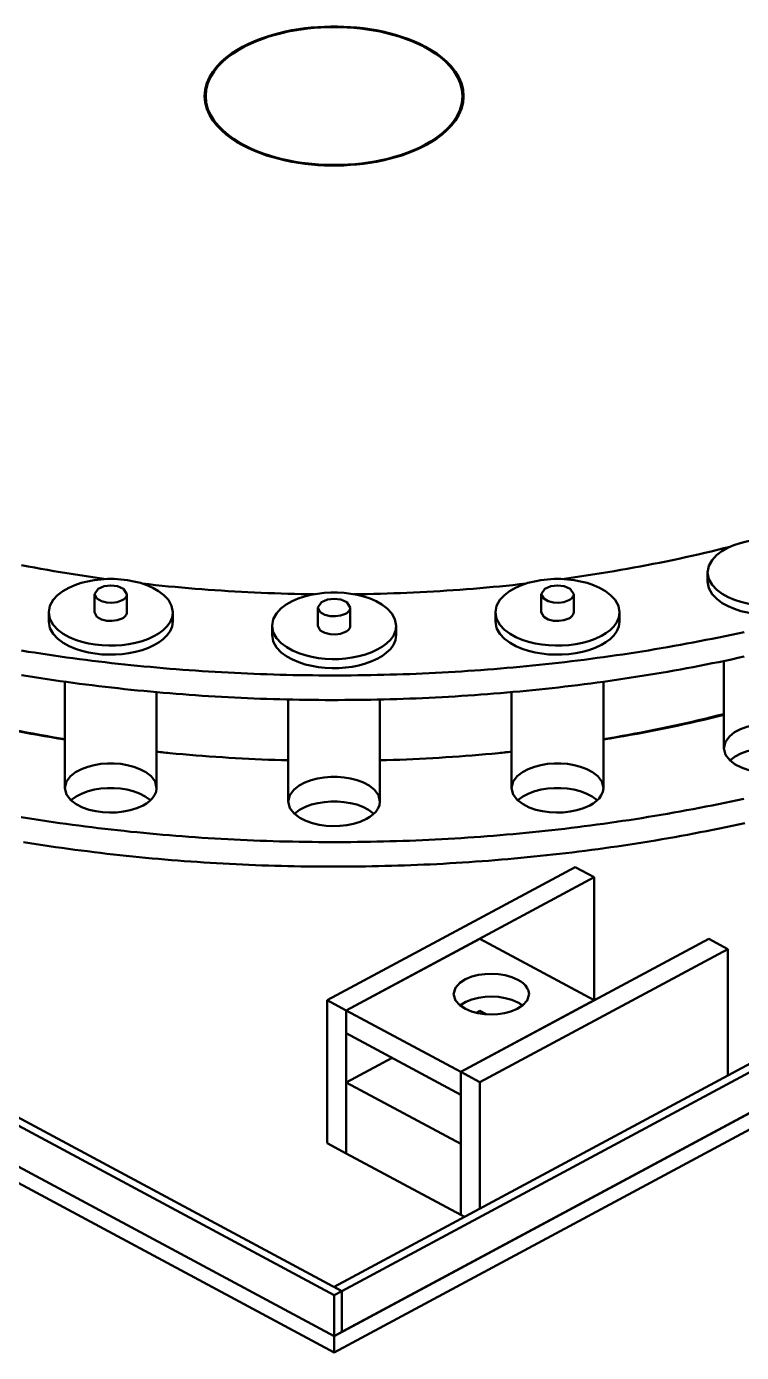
# Model space of a CAD drawing. Header units: millimetres. Extents: x 0 to 841, y 0 to 594.
# Drawn here: x 460.31 to 482.83, y 284.09 to 325.86 of the extents above; entities that cross this region are included whole.
import ezdxf

# ---------------------------------------------------------------- set-up
doc = ezdxf.new("R2010")
doc.units = ezdxf.units.MM
doc.layers.add('VIS', color=7, linetype='CONTINUOUS', lineweight=50)

msp = doc.modelspace()

# ---------------------------------------------------------------- linework, layer by layer
at = {"layer": 'VIS'}
for points in [[(465.92, 323.672), (465.938, 323.876), (465.99, 324.075), (466.072, 324.263), (466.178, 324.439), (466.305, 324.601), (466.447, 324.749), (466.602, 324.884), (466.767, 325.008), (466.939, 325.12), (467.117, 325.222), (467.301, 325.314), (467.489, 325.398), (467.68, 325.473), (467.874, 325.541), (468.071, 325.602), (468.269, 325.655), (468.469, 325.702), (468.671, 325.743), (468.873, 325.777), (469.077, 325.805), (469.281, 325.828), (469.486, 325.845), (469.692, 325.856), (469.897, 325.861), (470.103, 325.861), (470.308, 325.856), (470.514, 325.845), (470.719, 325.828), (470.923, 325.805), (471.127, 325.777), (471.329, 325.743), (471.531, 325.702), (471.731, 325.655), (471.929, 325.602), (472.126, 325.541), (472.32, 325.473), (472.511, 325.398), (472.699, 325.314), (472.883, 325.222), (473.061, 325.12), (473.233, 325.008), (473.398, 324.884), (473.553, 324.749), (473.695, 324.601), (473.822, 324.439), (473.928, 324.263), (474.01, 324.075), (474.062, 323.876), (474.08, 323.672)], [(474.046, 323.672), (474.028, 323.879), (473.974, 324.079), (473.89, 324.27), (473.78, 324.446), (473.65, 324.609), (473.504, 324.757), (473.346, 324.893), (473.178, 325.016), (473.003, 325.127), (472.821, 325.229), (472.634, 325.32), (472.443, 325.403), (472.249, 325.477), (472.052, 325.544), (471.852, 325.603), (471.651, 325.655), (471.447, 325.7), (471.243, 325.739), (471.037, 325.771), (470.831, 325.798), (470.624, 325.818), (470.416, 325.832), (470.208, 325.841), (470, 325.844), (469.792, 325.841), (469.584, 325.832), (469.376, 325.818), (469.169, 325.798), (468.963, 325.771), (468.757, 325.739), (468.553, 325.7), (468.349, 325.655), (468.148, 325.603), (467.948, 325.544), (467.751, 325.477), (467.557, 325.403), (467.366, 325.32), (467.179, 325.229), (466.997, 325.127), (466.822, 325.016), (466.654, 324.893), (466.496, 324.757), (466.35, 324.609), (466.22, 324.446), (466.11, 324.27), (466.026, 324.079), (465.972, 323.879), (465.954, 323.672)], [(472.885, 322.123), (472.701, 322.03), (472.514, 321.946), (472.322, 321.871), (472.128, 321.803), (471.932, 321.742), (471.733, 321.688), (471.533, 321.642), (471.331, 321.601), (471.129, 321.566), (470.925, 321.538), (470.72, 321.515), (470.515, 321.499), (470.31, 321.487), (470.104, 321.482), (469.899, 321.482), (469.693, 321.487), (469.488, 321.498), (469.283, 321.515), (469.078, 321.538), (468.875, 321.566), (468.672, 321.6), (468.47, 321.641), (468.27, 321.688), (468.072, 321.741), (467.875, 321.802), (467.681, 321.869), (467.489, 321.945), (467.302, 322.029), (467.118, 322.121), (466.939, 322.223), (466.767, 322.335), (466.603, 322.459), (466.448, 322.594), (466.305, 322.742), (466.179, 322.904), (466.072, 323.08), (465.99, 323.268), (465.938, 323.467), (465.92, 323.672)], [(465.955, 323.73), (465.949, 323.702), (465.943, 323.673), (465.937, 323.644), (465.933, 323.615), (465.929, 323.586), (465.926, 323.557)], [(465.954, 323.672), (465.973, 323.463), (466.027, 323.261), (466.112, 323.07), (466.223, 322.893), (466.354, 322.73), (466.501, 322.581), (466.66, 322.445), (466.829, 322.322), (467.006, 322.21), (467.189, 322.109), (467.378, 322.017), (467.57, 321.935), (467.766, 321.861), (467.964, 321.794), (468.165, 321.736), (468.368, 321.684), (468.572, 321.639), (468.778, 321.601), (468.985, 321.569), (469.193, 321.543), (469.401, 321.523), (469.61, 321.509), (469.819, 321.501), (470.028, 321.499), (470.238, 321.503), (470.447, 321.513), (470.656, 321.528), (470.864, 321.549), (471.071, 321.577), (471.278, 321.61), (471.483, 321.651), (471.687, 321.697), (471.89, 321.751), (472.09, 321.812), (472.288, 321.88), (472.483, 321.956), (472.674, 322.041), (472.861, 322.136)], [(465.954, 323.672), (465.954, 323.442)], [(465.954, 323.442), (465.954, 323.432), (465.954, 323.422), (465.954, 323.413), (465.955, 323.403), (465.955, 323.393), (465.955, 323.383)], [(472.861, 322.136), (473.057, 322.249), (473.245, 322.374), (473.423, 322.514), (473.588, 322.668), (473.737, 322.839), (473.863, 323.026), (473.961, 323.23), (474.024, 323.447), (474.046, 323.672)], [(474.08, 323.672), (474.062, 323.467), (474.01, 323.269), (473.929, 323.081), (473.822, 322.905), (473.696, 322.744), (473.554, 322.595), (473.399, 322.46), (473.235, 322.337), (473.063, 322.225), (472.885, 322.123)], [(474.074, 323.557), (474.071, 323.586), (474.067, 323.615), (474.063, 323.644), (474.057, 323.673), (474.051, 323.702), (474.045, 323.73)], [(474.045, 323.383), (474.045, 323.393), (474.045, 323.403), (474.046, 323.413), (474.046, 323.422), (474.046, 323.432), (474.046, 323.442)], [(474.046, 323.672), (474.046, 323.442)], [(408.453, 318.939), (470, 285.895)], [(408.694, 319.068), (470.24, 286.024)], [(470, 286.153), (531.066, 318.939)], [(470.24, 286.024), (531.306, 318.81)], [(408.453, 317.648), (470, 284.604)], [(408.453, 317.648), (470, 284.604)], [(470, 284.604), (531.547, 317.648)], [(470.24, 284.733), (531.306, 317.519)], [(408.453, 317.132), (470, 284.088)], [(470, 284.088), (531.547, 317.132)], [(485.674, 308.663), (485.637, 308.868), (485.536, 309.051), (485.393, 309.205), (485.226, 309.332), (485.044, 309.435), (484.851, 309.519), (484.652, 309.585), (484.449, 309.637), (484.242, 309.674), (484.034, 309.699), (483.824, 309.711), (483.614, 309.711), (483.405, 309.699), (483.197, 309.674), (482.99, 309.637), (482.787, 309.585), (482.588, 309.519), (482.395, 309.435), (482.213, 309.332), (482.046, 309.205), (481.903, 309.051), (481.802, 308.868), (481.764, 308.663)], [(477.185, 308.454), (477.39, 308.482), (477.595, 308.512), (477.801, 308.542), (478.006, 308.573), (478.211, 308.604), (478.416, 308.637), (478.621, 308.671), (478.825, 308.705), (479.03, 308.74), (479.234, 308.776), (479.438, 308.813), (479.642, 308.851), (479.846, 308.89), (480.05, 308.929), (480.253, 308.97), (480.457, 309.011), (480.66, 309.053), (480.863, 309.096), (481.065, 309.14), (481.268, 309.185), (481.47, 309.231), (481.672, 309.278), (481.874, 309.326), (482.076, 309.374), (482.277, 309.424), (482.479, 309.474)], [(477.185, 308.454), (477.39, 308.482), (477.595, 308.512), (477.801, 308.542), (478.006, 308.573), (478.211, 308.604), (478.416, 308.637), (478.621, 308.671), (478.825, 308.705), (479.03, 308.74), (479.234, 308.776), (479.438, 308.813), (479.642, 308.851), (479.846, 308.89), (480.05, 308.929), (480.253, 308.97), (480.457, 309.011), (480.66, 309.053), (480.863, 309.096), (481.065, 309.14), (481.268, 309.185), (481.47, 309.231), (481.672, 309.278), (481.874, 309.326), (482.076, 309.374), (482.277, 309.424), (482.479, 309.474)], [(460.154, 308.89), (460.358, 308.851), (460.562, 308.813), (460.766, 308.776), (460.97, 308.74), (461.175, 308.705), (461.379, 308.671), (461.584, 308.637), (461.789, 308.604), (461.994, 308.573), (462.199, 308.542), (462.405, 308.512), (462.61, 308.482), (462.815, 308.454)], [(460.154, 308.89), (460.358, 308.851), (460.562, 308.813), (460.766, 308.776), (460.97, 308.74), (461.175, 308.705), (461.379, 308.671), (461.584, 308.637), (461.789, 308.604), (461.994, 308.573), (462.199, 308.542), (462.405, 308.512), (462.61, 308.482), (462.815, 308.454)], [(464.919, 307.407), (464.881, 307.613), (464.78, 307.796), (464.638, 307.95), (464.471, 308.076), (464.288, 308.18), (464.096, 308.263), (463.897, 308.33), (463.693, 308.381), (463.487, 308.419), (463.278, 308.443), (463.069, 308.456), (462.859, 308.456), (462.649, 308.443), (462.441, 308.419), (462.235, 308.381), (462.031, 308.33), (461.832, 308.263), (461.64, 308.18), (461.457, 308.076), (461.29, 307.95), (461.148, 307.796), (461.047, 307.613), (461.009, 307.407)], [(463.956, 308.312), (464.164, 308.289), (464.372, 308.266), (464.579, 308.245), (464.787, 308.224), (464.995, 308.204), (465.203, 308.185), (465.411, 308.167), (465.62, 308.15), (465.828, 308.133), (466.036, 308.118), (466.245, 308.103), (466.453, 308.089), (466.661, 308.075), (466.87, 308.063), (467.079, 308.051), (467.287, 308.04), (467.496, 308.03), (467.705, 308.021), (467.913, 308.013), (468.122, 308.005), (468.331, 307.998), (468.54, 307.992), (468.748, 307.987), (468.957, 307.983), (469.166, 307.979), (469.375, 307.976)], [(463.956, 308.312), (464.164, 308.289), (464.372, 308.266), (464.579, 308.245), (464.787, 308.224), (464.995, 308.204), (465.203, 308.185), (465.411, 308.167), (465.62, 308.15), (465.828, 308.133), (466.036, 308.118), (466.245, 308.103), (466.453, 308.089), (466.661, 308.075), (466.87, 308.063), (467.079, 308.051), (467.287, 308.04), (467.496, 308.03), (467.705, 308.021), (467.913, 308.013), (468.122, 308.005), (468.331, 307.998), (468.54, 307.992), (468.748, 307.987), (468.957, 307.983), (469.166, 307.979), (469.375, 307.976)], [(470.625, 307.976), (470.834, 307.979), (471.043, 307.983), (471.252, 307.987), (471.46, 307.992), (471.669, 307.998), (471.878, 308.005), (472.087, 308.013), (472.295, 308.021), (472.504, 308.03), (472.713, 308.04), (472.921, 308.051), (473.13, 308.063), (473.339, 308.075), (473.547, 308.089), (473.755, 308.103), (473.964, 308.118), (474.172, 308.133), (474.38, 308.15), (474.589, 308.167), (474.797, 308.185), (475.005, 308.204), (475.213, 308.224), (475.421, 308.245), (475.628, 308.266), (475.836, 308.289), (476.044, 308.312)], [(470.625, 307.976), (470.834, 307.979), (471.043, 307.983), (471.252, 307.987), (471.46, 307.992), (471.669, 307.998), (471.878, 308.005), (472.087, 308.013), (472.295, 308.021), (472.504, 308.03), (472.713, 308.04), (472.921, 308.051), (473.13, 308.063), (473.339, 308.075), (473.547, 308.089), (473.755, 308.103), (473.964, 308.118), (474.172, 308.133), (474.38, 308.15), (474.589, 308.167), (474.797, 308.185), (475.005, 308.204), (475.213, 308.224), (475.421, 308.245), (475.628, 308.266), (475.836, 308.289), (476.044, 308.312)], [(478.991, 307.407), (478.953, 307.613), (478.852, 307.796), (478.71, 307.95), (478.543, 308.076), (478.36, 308.18), (478.168, 308.263), (477.969, 308.33), (477.765, 308.381), (477.559, 308.419), (477.351, 308.443), (477.141, 308.456), (476.931, 308.456), (476.722, 308.443), (476.513, 308.419), (476.307, 308.381), (476.103, 308.33), (475.904, 308.263), (475.712, 308.18), (475.529, 308.076), (475.362, 307.95), (475.22, 307.796), (475.119, 307.613), (475.081, 307.407)], [(481.764, 308.663), (481.803, 308.454), (481.908, 308.269), (482.054, 308.113), (482.225, 307.986), (482.412, 307.883), (482.608, 307.799), (482.811, 307.734), (483.019, 307.683), (483.229, 307.647), (483.441, 307.624), (483.655, 307.614), (483.868, 307.616), (484.081, 307.631), (484.293, 307.659), (484.502, 307.701), (484.708, 307.757), (484.909, 307.83), (485.102, 307.921)], [(481.764, 308.663), (481.764, 308.376)], [(481.764, 308.376), (481.803, 308.167), (481.908, 307.982), (482.054, 307.827), (482.225, 307.699), (482.412, 307.596), (482.608, 307.513), (482.811, 307.447), (483.019, 307.396), (483.229, 307.36), (483.441, 307.337), (483.655, 307.327), (483.868, 307.33), (484.081, 307.345), (484.293, 307.373), (484.502, 307.414), (484.708, 307.471), (484.909, 307.543), (485.102, 307.634)], [(463.474, 307.981), (463.365, 308.151), (463.172, 308.231), (462.964, 308.255), (462.756, 308.231), (462.563, 308.151), (462.454, 307.981)], [(462.454, 307.981), (462.529, 307.838), (462.674, 307.756), (462.836, 307.716), (463.003, 307.708), (463.168, 307.73), (463.325, 307.787)], [(462.454, 307.981), (462.454, 307.407)], [(463.325, 307.787), (463.361, 307.809), (463.395, 307.835), (463.426, 307.865), (463.451, 307.9), (463.468, 307.939), (463.474, 307.981)], [(463.474, 307.981), (463.474, 307.407)], [(471.955, 306.982), (471.917, 307.187), (471.816, 307.37), (471.674, 307.524), (471.507, 307.651), (471.324, 307.754), (471.132, 307.838), (470.933, 307.904), (470.729, 307.956), (470.523, 307.993), (470.314, 308.018), (470.105, 308.03), (469.895, 308.03), (469.686, 308.018), (469.477, 307.993), (469.271, 307.956), (469.067, 307.904), (468.868, 307.838), (468.676, 307.754), (468.493, 307.651), (468.326, 307.524), (468.184, 307.37), (468.083, 307.187), (468.045, 306.982)], [(477.546, 307.981), (477.437, 308.151), (477.244, 308.231), (477.036, 308.255), (476.828, 308.231), (476.635, 308.151), (476.526, 307.981)], [(476.526, 307.981), (476.602, 307.838), (476.746, 307.756), (476.908, 307.716), (477.075, 307.708), (477.24, 307.73), (477.397, 307.787)], [(476.526, 307.981), (476.526, 307.407)], [(477.397, 307.787), (477.433, 307.809), (477.468, 307.835), (477.498, 307.865), (477.523, 307.9), (477.54, 307.939), (477.546, 307.981)], [(477.546, 307.981), (477.546, 307.407)], [(470.51, 307.555), (470.401, 307.725), (470.208, 307.805), (470, 307.829), (469.792, 307.805), (469.599, 307.725), (469.49, 307.555)], [(469.49, 307.555), (469.565, 307.412), (469.71, 307.33), (469.872, 307.29), (470.039, 307.282), (470.204, 307.305), (470.361, 307.362)], [(469.49, 307.555), (469.49, 306.982)], [(470.361, 307.362), (470.397, 307.384), (470.431, 307.409), (470.462, 307.439), (470.487, 307.474), (470.504, 307.513), (470.51, 307.555)], [(470.51, 307.555), (470.51, 306.982)], [(461.009, 307.407), (461.048, 307.199), (461.152, 307.013), (461.298, 306.858), (461.469, 306.731), (461.656, 306.627), (461.853, 306.544), (462.056, 306.478), (462.263, 306.428), (462.473, 306.391), (462.686, 306.368), (462.899, 306.358), (463.112, 306.361), (463.325, 306.376), (463.537, 306.404), (463.746, 306.446), (463.952, 306.502), (464.153, 306.574), (464.346, 306.665)], [(461.009, 307.407), (461.009, 307.121)], [(461.009, 307.121), (461.048, 306.912), (461.152, 306.726), (461.298, 306.571), (461.469, 306.444), (461.656, 306.34), (461.853, 306.257), (462.056, 306.191), (462.263, 306.141), (462.473, 306.105), (462.686, 306.082), (462.899, 306.072), (463.112, 306.074), (463.325, 306.089), (463.537, 306.117), (463.746, 306.159), (463.952, 306.215), (464.153, 306.288), (464.346, 306.378)], [(462.454, 307.407), (462.529, 307.264), (462.674, 307.182), (462.836, 307.142), (463.003, 307.134), (463.168, 307.156), (463.325, 307.214)], [(463.325, 307.214), (463.361, 307.236), (463.395, 307.261), (463.426, 307.291), (463.451, 307.326), (463.468, 307.365), (463.474, 307.407)], [(464.346, 306.665), (464.487, 306.749), (464.618, 306.848), (464.735, 306.963), (464.831, 307.096), (464.896, 307.246), (464.919, 307.407)], [(464.346, 306.378), (464.487, 306.463), (464.618, 306.561), (464.735, 306.676), (464.831, 306.809), (464.896, 306.959), (464.919, 307.121)], [(464.919, 307.407), (464.919, 307.121)], [(475.081, 307.407), (475.12, 307.199), (475.224, 307.013), (475.37, 306.858), (475.542, 306.731), (475.728, 306.627), (475.925, 306.544), (476.128, 306.478), (476.335, 306.428), (476.546, 306.391), (476.758, 306.368), (476.971, 306.358), (477.185, 306.361), (477.398, 306.376), (477.609, 306.404), (477.819, 306.446), (478.025, 306.502), (478.225, 306.574), (478.419, 306.665)], [(475.081, 307.407), (475.081, 307.121)], [(475.081, 307.121), (475.12, 306.912), (475.224, 306.726), (475.37, 306.571), (475.542, 306.444), (475.728, 306.34), (475.925, 306.257), (476.128, 306.191), (476.335, 306.141), (476.546, 306.105), (476.758, 306.082), (476.971, 306.072), (477.185, 306.074), (477.398, 306.089), (477.609, 306.117), (477.819, 306.159), (478.025, 306.215), (478.225, 306.288), (478.419, 306.378)], [(476.526, 307.407), (476.602, 307.264), (476.746, 307.182), (476.908, 307.142), (477.075, 307.134), (477.24, 307.156), (477.397, 307.214)], [(477.397, 307.214), (477.433, 307.236), (477.468, 307.261), (477.498, 307.291), (477.523, 307.326), (477.54, 307.365), (477.546, 307.407)], [(478.419, 306.665), (478.559, 306.749), (478.69, 306.848), (478.807, 306.963), (478.903, 307.096), (478.968, 307.246), (478.991, 307.407)], [(478.419, 306.378), (478.559, 306.463), (478.69, 306.561), (478.807, 306.676), (478.903, 306.809), (478.968, 306.959), (478.991, 307.121)], [(478.991, 307.407), (478.991, 307.121)], [(460.157, 306.199), (460.359, 306.166), (460.561, 306.135), (460.763, 306.104), (460.965, 306.073), (461.167, 306.044), (461.37, 306.015), (461.572, 305.987), (461.775, 305.959), (461.977, 305.933), (462.18, 305.907), (462.383, 305.881), (462.586, 305.856), (462.789, 305.832), (462.992, 305.809), (463.195, 305.786), (463.398, 305.765), (463.602, 305.743), (463.805, 305.723), (464.008, 305.703), (464.212, 305.684), (464.415, 305.665), (464.619, 305.647), (464.823, 305.63), (465.027, 305.613), (465.23, 305.598), (465.434, 305.582), (465.638, 305.568), (465.842, 305.554), (466.046, 305.541), (466.25, 305.528), (466.454, 305.517), (466.658, 305.506), (466.862, 305.495), (467.067, 305.485), (467.271, 305.476), (467.475, 305.468), (467.679, 305.46), (467.884, 305.453), (468.088, 305.446), (468.292, 305.44), (468.497, 305.435), (468.701, 305.43), (468.905, 305.427), (469.11, 305.423), (469.314, 305.421), (469.519, 305.419), (469.723, 305.418), (469.927, 305.417), (470.132, 305.417), (470.336, 305.418), (470.541, 305.419), (470.745, 305.422), (470.949, 305.424), (471.154, 305.428), (471.358, 305.432), (471.562, 305.436), (471.767, 305.442), (471.971, 305.448), (472.175, 305.455), (472.38, 305.462), (472.584, 305.47), (472.788, 305.479), (472.992, 305.488), (473.197, 305.498), (473.401, 305.509), (473.605, 305.52), (473.809, 305.532), (474.013, 305.545), (474.217, 305.558), (474.421, 305.572), (474.625, 305.587), (474.829, 305.602), (475.032, 305.618), (475.236, 305.635), (475.44, 305.652), (475.643, 305.67), (475.847, 305.689), (476.05, 305.708), (476.254, 305.729), (476.457, 305.749), (476.66, 305.771), (476.864, 305.793), (477.067, 305.816), (477.27, 305.839), (477.473, 305.863), (477.676, 305.888), (477.879, 305.914), (478.081, 305.94), (478.284, 305.967), (478.486, 305.995), (478.689, 306.023), (478.891, 306.052), (479.093, 306.082), (479.296, 306.113), (479.498, 306.144), (479.699, 306.176), (479.901, 306.208), (480.103, 306.242), (480.304, 306.276), (480.506, 306.31), (480.707, 306.346), (480.908, 306.382), (481.109, 306.419), (481.31, 306.457), (481.511, 306.495), (481.712, 306.534), (481.912, 306.574), (482.113, 306.615), (482.313, 306.656), (482.513, 306.698), (482.713, 306.741), (482.912, 306.785)], [(468.045, 306.982), (468.084, 306.773), (468.188, 306.587), (468.334, 306.432), (468.506, 306.305), (468.692, 306.202), (468.889, 306.118), (469.092, 306.052), (469.299, 306.002), (469.51, 305.966), (469.722, 305.943), (469.935, 305.933), (470.149, 305.935), (470.362, 305.95), (470.573, 305.978), (470.783, 306.02), (470.988, 306.076), (471.189, 306.149), (471.382, 306.24)], [(468.045, 306.982), (468.045, 306.695)], [(468.045, 306.695), (468.084, 306.486), (468.188, 306.301), (468.334, 306.145), (468.506, 306.018), (468.692, 305.915), (468.889, 305.831), (469.092, 305.765), (469.299, 305.715), (469.51, 305.679), (469.722, 305.656), (469.935, 305.646), (470.149, 305.648), (470.362, 305.663), (470.573, 305.691), (470.783, 305.733), (470.988, 305.789), (471.189, 305.862), (471.382, 305.953)], [(469.49, 306.982), (469.565, 306.838), (469.71, 306.757), (469.872, 306.717), (470.039, 306.709), (470.204, 306.731), (470.361, 306.788)], [(470.361, 306.788), (470.397, 306.81), (470.431, 306.836), (470.462, 306.866), (470.487, 306.9), (470.504, 306.94), (470.51, 306.982)], [(471.382, 306.24), (471.523, 306.324), (471.654, 306.422), (471.771, 306.537), (471.867, 306.67), (471.932, 306.82), (471.955, 306.982)], [(471.382, 305.953), (471.523, 306.037), (471.654, 306.135), (471.771, 306.25), (471.867, 306.383), (471.932, 306.533), (471.955, 306.695)], [(471.955, 306.982), (471.955, 306.695)], [(460.157, 305.424), (460.359, 305.392), (460.561, 305.36), (460.763, 305.329), (460.965, 305.299), (461.167, 305.269), (461.37, 305.241), (461.572, 305.212), (461.775, 305.185), (461.977, 305.158), (462.18, 305.132), (462.383, 305.107), (462.586, 305.082), (462.789, 305.058), (462.992, 305.035), (463.195, 305.012), (463.398, 304.99), (463.602, 304.969), (463.805, 304.948), (464.008, 304.928), (464.212, 304.909), (464.415, 304.891), (464.619, 304.873), (464.823, 304.856), (465.027, 304.839), (465.23, 304.823), (465.434, 304.808), (465.638, 304.794), (465.842, 304.78), (466.046, 304.767), (466.25, 304.754), (466.454, 304.742), (466.658, 304.731), (466.862, 304.721), (467.067, 304.711), (467.271, 304.702), (467.475, 304.693), (467.679, 304.685), (467.884, 304.678), (468.088, 304.672), (468.292, 304.666), (468.497, 304.661), (468.701, 304.656), (468.905, 304.652), (469.11, 304.649), (469.314, 304.646), (469.519, 304.644), (469.723, 304.643), (469.927, 304.643), (470.132, 304.643), (470.336, 304.644), (470.541, 304.645), (470.745, 304.647), (470.949, 304.65), (471.154, 304.653), (471.358, 304.657), (471.562, 304.662), (471.767, 304.667), (471.971, 304.673), (472.175, 304.68), (472.38, 304.687), (472.584, 304.695), (472.788, 304.704), (472.992, 304.713), (473.197, 304.724), (473.401, 304.734), (473.605, 304.746), (473.809, 304.758), (474.013, 304.77), (474.217, 304.784), (474.421, 304.798), (474.625, 304.812), (474.829, 304.828), (475.032, 304.844), (475.236, 304.86), (475.44, 304.878), (475.643, 304.896), (475.847, 304.915), (476.05, 304.934), (476.254, 304.954), (476.457, 304.975), (476.66, 304.996), (476.864, 305.018), (477.067, 305.041), (477.27, 305.065), (477.473, 305.089), (477.676, 305.114), (477.879, 305.14), (478.081, 305.166), (478.284, 305.193), (478.486, 305.22), (478.689, 305.249), (478.891, 305.278), (479.093, 305.308), (479.296, 305.338), (479.498, 305.369), (479.699, 305.401), (479.901, 305.434), (480.103, 305.467), (480.304, 305.501), (480.506, 305.536), (480.707, 305.571), (480.908, 305.608), (481.109, 305.645), (481.31, 305.682), (481.511, 305.721), (481.712, 305.76), (481.912, 305.8), (482.113, 305.84), (482.313, 305.882), (482.513, 305.924), (482.713, 305.967), (482.912, 306.01)], [(482.274, 305.874), (482.274, 303.127)], [(461.519, 305.22), (461.519, 301.871)], [(478.481, 305.22), (478.481, 301.871)], [(464.409, 304.891), (464.409, 301.871)], [(468.555, 304.659), (468.555, 301.446)], [(471.445, 304.659), (471.445, 301.446)], [(475.591, 304.891), (475.591, 301.871)], [(457.726, 304.201), (457.923, 304.151), (458.122, 304.102), (458.32, 304.054), (458.518, 304.007), (458.717, 303.961), (458.916, 303.916), (459.115, 303.871), (459.315, 303.828), (459.514, 303.785), (459.714, 303.743), (459.914, 303.703), (460.114, 303.663), (460.314, 303.624), (460.514, 303.586), (460.715, 303.548), (460.916, 303.512), (461.117, 303.476), (461.318, 303.441), (461.519, 303.407)], [(457.726, 304.174), (457.935, 304.122), (458.144, 304.072), (458.353, 304.023), (458.563, 303.974), (458.773, 303.927), (458.983, 303.881), (459.193, 303.835), (459.404, 303.791), (459.614, 303.747), (459.825, 303.705), (460.036, 303.663), (460.248, 303.622), (460.459, 303.583), (460.671, 303.544), (460.882, 303.506), (461.094, 303.469), (461.307, 303.433), (461.519, 303.398)], [(478.481, 303.407), (478.682, 303.441), (478.883, 303.476), (479.084, 303.512), (479.285, 303.548), (479.486, 303.586), (479.686, 303.624), (479.886, 303.663), (480.086, 303.703), (480.286, 303.743), (480.486, 303.785), (480.685, 303.828), (480.885, 303.871), (481.084, 303.916), (481.283, 303.961), (481.482, 304.007), (481.68, 304.054), (481.878, 304.102), (482.077, 304.151), (482.274, 304.201)], [(478.481, 303.398), (478.693, 303.433), (478.906, 303.469), (479.118, 303.506), (479.329, 303.544), (479.541, 303.583), (479.752, 303.622), (479.964, 303.663), (480.175, 303.705), (480.386, 303.747), (480.596, 303.791), (480.807, 303.835), (481.017, 303.881), (481.227, 303.927), (481.437, 303.974), (481.647, 304.023), (481.856, 304.072), (482.065, 304.122), (482.274, 304.174)], [(482.274, 303.127), (482.324, 303.329), (482.449, 303.497), (482.613, 303.626), (482.799, 303.725), (482.995, 303.798), (483.198, 303.851), (483.405, 303.884), (483.614, 303.901), (483.824, 303.901), (484.034, 303.884), (484.241, 303.851), (484.444, 303.798), (484.64, 303.725), (484.825, 303.626), (484.99, 303.497), (485.115, 303.329), (485.164, 303.127)], [(464.409, 303.014), (464.468, 303.008), (464.528, 303.001), (464.587, 302.995), (464.647, 302.989), (464.707, 302.983), (464.766, 302.977)], [(464.409, 303.013), (464.616, 302.992), (464.822, 302.972), (465.029, 302.952), (465.236, 302.933), (465.443, 302.915), (465.65, 302.898), (465.857, 302.882), (466.065, 302.866), (466.272, 302.852), (466.479, 302.838), (466.687, 302.825), (466.894, 302.812), (467.102, 302.801), (467.309, 302.79), (467.517, 302.78), (467.724, 302.771), (467.932, 302.763), (468.14, 302.755), (468.347, 302.749), (468.555, 302.743)], [(471.445, 302.743), (471.653, 302.749), (471.86, 302.755), (472.068, 302.763), (472.276, 302.771), (472.483, 302.78), (472.691, 302.79), (472.898, 302.801), (473.106, 302.812), (473.313, 302.825), (473.521, 302.838), (473.728, 302.852), (473.935, 302.866), (474.143, 302.882), (474.35, 302.898), (474.557, 302.915), (474.764, 302.933), (474.971, 302.952), (475.178, 302.972), (475.384, 302.992), (475.591, 303.013)], [(475.234, 302.977), (475.293, 302.983), (475.353, 302.989), (475.413, 302.995), (475.472, 303.001), (475.532, 303.008), (475.591, 303.014)], [(484.741, 302.578), (484.542, 302.489), (484.333, 302.425), (484.119, 302.381), (483.902, 302.357), (483.684, 302.351), (483.465, 302.363), (483.249, 302.393), (483.036, 302.443), (482.83, 302.515), (482.635, 302.614), (482.461, 302.745), (482.328, 302.917), (482.274, 303.127)], [(482.467, 302.74), (482.632, 302.863), (482.815, 302.957), (483.008, 303.028), (483.208, 303.078), (483.411, 303.11), (483.616, 303.126), (483.822, 303.126), (484.028, 303.11), (484.231, 303.078), (484.431, 303.028), (484.624, 302.957), (484.807, 302.863), (484.972, 302.74)], [(461.519, 301.871), (461.569, 302.073), (461.693, 302.241), (461.858, 302.371), (462.043, 302.469), (462.24, 302.543), (462.443, 302.595), (462.65, 302.629), (462.859, 302.645), (463.069, 302.645), (463.278, 302.629), (463.485, 302.595), (463.688, 302.543), (463.885, 302.469), (464.07, 302.371), (464.234, 302.241), (464.359, 302.073), (464.409, 301.871)], [(475.591, 301.871), (475.641, 302.073), (475.766, 302.241), (475.93, 302.371), (476.115, 302.469), (476.312, 302.543), (476.515, 302.595), (476.722, 302.629), (476.931, 302.645), (477.141, 302.645), (477.35, 302.629), (477.557, 302.595), (477.76, 302.543), (477.957, 302.469), (478.142, 302.371), (478.307, 302.241), (478.431, 302.073), (478.481, 301.871)], [(468.555, 301.446), (468.605, 301.648), (468.73, 301.815), (468.894, 301.945), (469.079, 302.044), (469.276, 302.117), (469.479, 302.169), (469.686, 302.203), (469.895, 302.22), (470.105, 302.22), (470.314, 302.203), (470.521, 302.169), (470.724, 302.117), (470.921, 302.044), (471.106, 301.945), (471.27, 301.815), (471.395, 301.648), (471.445, 301.446)], [(463.986, 301.323), (463.786, 301.234), (463.578, 301.169), (463.364, 301.126), (463.146, 301.102), (462.928, 301.096), (462.71, 301.108), (462.494, 301.138), (462.281, 301.188), (462.075, 301.26), (461.88, 301.358), (461.706, 301.49), (461.573, 301.662), (461.519, 301.871)], [(461.712, 301.484), (461.876, 301.608), (462.059, 301.702), (462.253, 301.772), (462.452, 301.822), (462.656, 301.855), (462.861, 301.871), (463.067, 301.871), (463.272, 301.855), (463.476, 301.822), (463.675, 301.772), (463.869, 301.702), (464.052, 301.608), (464.216, 301.484)], [(464.409, 301.871), (464.392, 301.752), (464.344, 301.641), (464.273, 301.543), (464.186, 301.458), (464.09, 301.385), (463.986, 301.323)], [(478.058, 301.323), (477.859, 301.234), (477.65, 301.169), (477.436, 301.126), (477.219, 301.102), (477, 301.096), (476.782, 301.108), (476.566, 301.138), (476.353, 301.188), (476.147, 301.26), (475.952, 301.358), (475.778, 301.49), (475.645, 301.662), (475.591, 301.871)], [(475.784, 301.484), (475.948, 301.608), (476.131, 301.702), (476.325, 301.772), (476.524, 301.822), (476.728, 301.855), (476.933, 301.871), (477.139, 301.871), (477.344, 301.855), (477.548, 301.822), (477.747, 301.772), (477.941, 301.702), (478.124, 301.608), (478.288, 301.484)], [(478.481, 301.871), (478.464, 301.752), (478.416, 301.641), (478.345, 301.543), (478.259, 301.458), (478.162, 301.385), (478.058, 301.323)], [(460.143, 300.952), (460.345, 300.919), (460.547, 300.888), (460.749, 300.857), (460.951, 300.826), (461.154, 300.797), (461.356, 300.768), (461.559, 300.739), (461.761, 300.712), (461.964, 300.685), (462.167, 300.659), (462.37, 300.634), (462.573, 300.609), (462.776, 300.585), (462.979, 300.561), (463.182, 300.539), (463.386, 300.517), (463.589, 300.495), (463.792, 300.475), (463.996, 300.455), (464.2, 300.436), (464.403, 300.417), (464.607, 300.399), (464.811, 300.382), (465.014, 300.365), (465.218, 300.349), (465.422, 300.334), (465.626, 300.32), (465.83, 300.306), (466.034, 300.293), (466.238, 300.28), (466.443, 300.268), (466.647, 300.257), (466.851, 300.246), (467.055, 300.237), (467.26, 300.227), (467.464, 300.219), (467.668, 300.211), (467.873, 300.204), (468.077, 300.197), (468.281, 300.191), (468.486, 300.186), (468.69, 300.181), (468.895, 300.178), (469.099, 300.174), (469.304, 300.172), (469.508, 300.17), (469.713, 300.169), (469.917, 300.168), (470.122, 300.168), (470.326, 300.169), (470.531, 300.17), (470.735, 300.172), (470.94, 300.175), (471.144, 300.178), (471.349, 300.182), (471.553, 300.187), (471.757, 300.192), (471.962, 300.198), (472.166, 300.205), (472.371, 300.212), (472.575, 300.22), (472.779, 300.229), (472.984, 300.238), (473.188, 300.248), (473.392, 300.259), (473.596, 300.27), (473.8, 300.282), (474.004, 300.295), (474.208, 300.308), (474.413, 300.322), (474.616, 300.337), (474.82, 300.352), (475.024, 300.368), (475.228, 300.385), (475.432, 300.402), (475.636, 300.42), (475.839, 300.439), (476.043, 300.459), (476.246, 300.479), (476.45, 300.499), (476.653, 300.521), (476.856, 300.543), (477.06, 300.566), (477.263, 300.589), (477.466, 300.613), (477.669, 300.638), (477.872, 300.664), (478.074, 300.69), (478.277, 300.717), (478.48, 300.745), (478.682, 300.773), (478.885, 300.802), (479.087, 300.832), (479.289, 300.862), (479.491, 300.894), (479.693, 300.926), (479.895, 300.958), (480.097, 300.991), (480.299, 301.026), (480.5, 301.06), (480.702, 301.096), (480.903, 301.132), (481.104, 301.169), (481.305, 301.207), (481.506, 301.245), (481.707, 301.284), (481.907, 301.324), (482.108, 301.365), (482.308, 301.406), (482.508, 301.448), (482.708, 301.491), (482.908, 301.535)], [(471.022, 300.897), (470.823, 300.808), (470.614, 300.743), (470.4, 300.7), (470.183, 300.676), (469.964, 300.67), (469.746, 300.682), (469.53, 300.712), (469.317, 300.762), (469.111, 300.834), (468.916, 300.933), (468.742, 301.064), (468.609, 301.236), (468.555, 301.446)], [(468.748, 301.059), (468.912, 301.182), (469.095, 301.276), (469.289, 301.347), (469.488, 301.397), (469.692, 301.429), (469.897, 301.445), (470.103, 301.445), (470.308, 301.429), (470.512, 301.397), (470.711, 301.347), (470.905, 301.276), (471.088, 301.182), (471.252, 301.059)], [(471.445, 301.446), (471.428, 301.326), (471.38, 301.215), (471.309, 301.117), (471.223, 301.032), (471.126, 300.959), (471.022, 300.897)], [(460.216, 300.166), (460.417, 300.133), (460.619, 300.102), (460.821, 300.071), (461.023, 300.041), (461.225, 300.012), (461.427, 299.983), (461.629, 299.955), (461.831, 299.928), (462.033, 299.902), (462.236, 299.876), (462.438, 299.851), (462.641, 299.826), (462.844, 299.802), (463.046, 299.779), (463.249, 299.757), (463.452, 299.735), (463.655, 299.714), (463.858, 299.694), (464.061, 299.674), (464.264, 299.655), (464.468, 299.637), (464.671, 299.619), (464.874, 299.602), (465.078, 299.586), (465.281, 299.57), (465.485, 299.555), (465.688, 299.541), (465.892, 299.527), (466.095, 299.514), (466.299, 299.502), (466.503, 299.49), (466.707, 299.479), (466.91, 299.469), (467.114, 299.459), (467.318, 299.45), (467.522, 299.442), (467.726, 299.434), (467.93, 299.427), (468.134, 299.421), (468.338, 299.415), (468.542, 299.41), (468.746, 299.406), (468.95, 299.402), (469.154, 299.399), (469.358, 299.397), (469.562, 299.395), (469.766, 299.394), (469.97, 299.393), (470.174, 299.394), (470.378, 299.395), (470.582, 299.396), (470.786, 299.398), (470.99, 299.401), (471.194, 299.405), (471.398, 299.409), (471.602, 299.414), (471.806, 299.419), (472.01, 299.425), (472.214, 299.432), (472.418, 299.44), (472.622, 299.448), (472.826, 299.457), (473.03, 299.466), (473.234, 299.476), (473.438, 299.487), (473.641, 299.498), (473.845, 299.511), (474.049, 299.523), (474.252, 299.537), (474.456, 299.551), (474.659, 299.566), (474.863, 299.581), (475.066, 299.597), (475.27, 299.614), (475.473, 299.632), (475.676, 299.65), (475.879, 299.668), (476.083, 299.688), (476.286, 299.708), (476.489, 299.729), (476.691, 299.75), (476.894, 299.773), (477.097, 299.796), (477.3, 299.819), (477.502, 299.843), (477.705, 299.868), (477.907, 299.894), (478.11, 299.92), (478.312, 299.947), (478.514, 299.975), (478.716, 300.004), (478.918, 300.033), (479.12, 300.062), (479.322, 300.093), (479.524, 300.124), (479.725, 300.156), (479.927, 300.189), (480.128, 300.222), (480.329, 300.256), (480.53, 300.291), (480.731, 300.327), (480.932, 300.363), (481.133, 300.4), (481.333, 300.437), (481.534, 300.476), (481.734, 300.515), (481.934, 300.555), (482.134, 300.596), (482.334, 300.637), (482.533, 300.679), (482.733, 300.722), (482.932, 300.766)], [(469.781, 295.185), (477.594, 299.38)], [(478.195, 299.058), (477.594, 299.38)], [(470.382, 294.863), (478.195, 299.058)], [(478.195, 295.185), (478.195, 299.058)], [(470.382, 294.863), (474.589, 297.121)], [(473.988, 292.926), (481.801, 297.121)], [(478.195, 295.185), (474.589, 297.121)], [(482.402, 296.799), (481.801, 297.121)], [(474.589, 292.604), (482.402, 296.799)], [(482.402, 292.812), (482.402, 296.799)], [(473.76, 295.379), (473.82, 295.58), (473.963, 295.736), (474.143, 295.849), (474.34, 295.928), (474.546, 295.98), (474.757, 296.009), (474.969, 296.018), (475.181, 296.005), (475.391, 295.972), (475.596, 295.915), (475.791, 295.831)], [(475.791, 295.831), (475.877, 295.779), (475.956, 295.719), (476.027, 295.649), (476.086, 295.569), (476.125, 295.477), (476.14, 295.379)], [(476.14, 295.379), (476.081, 295.18), (475.941, 295.025), (475.764, 294.913), (475.57, 294.834), (475.367, 294.78), (475.159, 294.75), (474.95, 294.74), (474.74, 294.75), (474.532, 294.78), (474.329, 294.834), (474.135, 294.913), (473.958, 295.025), (473.819, 295.18), (473.76, 295.379)], [(470.382, 294.863), (469.781, 295.185)], [(469.781, 290.682), (469.781, 295.185)], [(473.965, 295.02), (474.145, 295.132), (474.342, 295.211), (474.548, 295.263), (474.758, 295.292), (474.97, 295.301), (475.182, 295.288), (475.392, 295.255), (475.596, 295.198), (475.791, 295.113)], [(473.988, 292.926), (478.195, 295.185)], [(475.791, 295.113), (475.816, 295.1), (475.841, 295.085), (475.865, 295.07), (475.889, 295.054), (475.912, 295.038), (475.934, 295.02)], [(470.382, 290.359), (470.382, 294.863)], [(473.988, 292.926), (470.382, 294.863)], [(470.382, 294.145), (470.382, 294.863)], [(474.473, 294.793), (474.589, 294.855)], [(474.794, 294.745), (474.589, 294.855)], [(473.988, 292.209), (470.382, 294.145)], [(470.382, 292.596), (471.824, 293.371)], [(474.589, 292.604), (473.988, 292.926)], [(473.988, 288.423), (473.988, 292.926)], [(473.988, 292.209), (473.988, 292.926)], [(473.988, 290.66), (470.382, 292.596)], [(470.382, 290.359), (470.382, 292.596)], [(474.589, 288.617), (474.589, 292.604)], [(470.382, 290.359), (469.781, 290.682)], [(473.988, 288.423), (470.382, 290.359)], [(473.988, 288.423), (473.988, 290.66)], [(474.108, 288.358), (473.988, 288.423)], [(470, 286.153), (470.24, 286.024)], [(470, 285.895), (470.24, 286.024)], [(470, 284.604), (470, 285.895)], [(470.24, 284.733), (470.24, 286.024)], [(470.24, 284.733), (470.24, 286.024)], [(470, 284.604), (470.24, 284.733)], [(470, 284.088), (470, 284.604)]]:
    msp.add_lwpolyline(points, dxfattribs=at)

doc.saveas('drawing.dxf')
